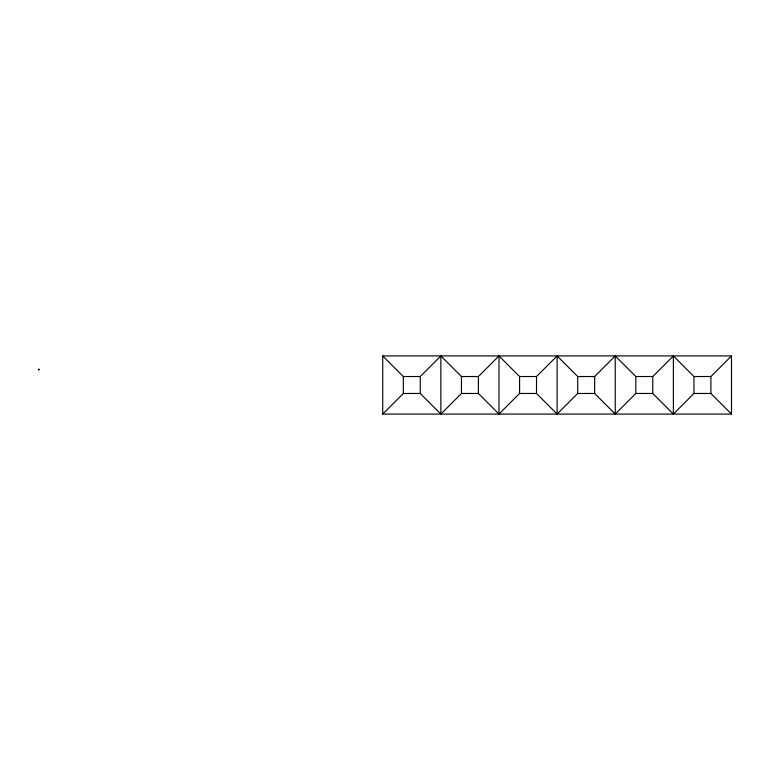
<?xml version="1.0" encoding="UTF-8"?>
<svg xmlns="http://www.w3.org/2000/svg" width="770" height="770" viewBox="0 0 770 770"><rect width="100%" height="100%" fill="white"/><g stroke="black" fill="none" stroke-linecap="round" stroke-linejoin="round"><path stroke-width="1.16" d="M382.728 414.067L403.326 393.47L403.326 376.53L382.728 355.933L382.728 414.067L731.5 414.067L731.5 355.933L382.728 355.933M403.326 376.53L420.256 376.53L440.854 355.933L461.451 376.53L478.391 376.53L498.989 355.933L519.586 376.53L536.517 376.53L557.114 355.933L577.712 376.53L594.642 376.53L615.24 355.933L635.837 376.53L635.837 393.47L615.24 414.067L594.642 393.47L577.712 393.47L557.114 414.067L536.517 393.47L536.517 376.53M420.256 376.53L420.256 393.47L440.854 414.067L461.451 393.47L461.451 376.53M461.451 393.47L478.391 393.47L498.989 414.067L519.586 393.47L536.517 393.47M652.777 376.53L673.375 355.933L693.972 376.53L693.972 393.47L673.375 414.067L652.777 393.47L652.777 376.53L635.837 376.53M693.972 376.53L710.903 376.53L731.5 355.933M403.326 393.47L420.256 393.47M635.837 393.47L652.777 393.47M693.972 393.47L710.903 393.47L731.5 414.067M710.903 376.53L710.903 393.47M673.375 355.933L673.375 414.067M615.24 355.933L615.24 414.067M594.642 376.53L594.642 393.47M577.712 376.53L577.712 393.47M557.114 355.933L557.114 414.067M519.586 376.53L519.586 393.47M498.989 355.933L498.989 414.067M478.391 376.53L478.391 393.47M440.854 355.933L440.854 414.067M39.078 369.282L38.5 369.869L39.078 369.282"/></g></svg>
